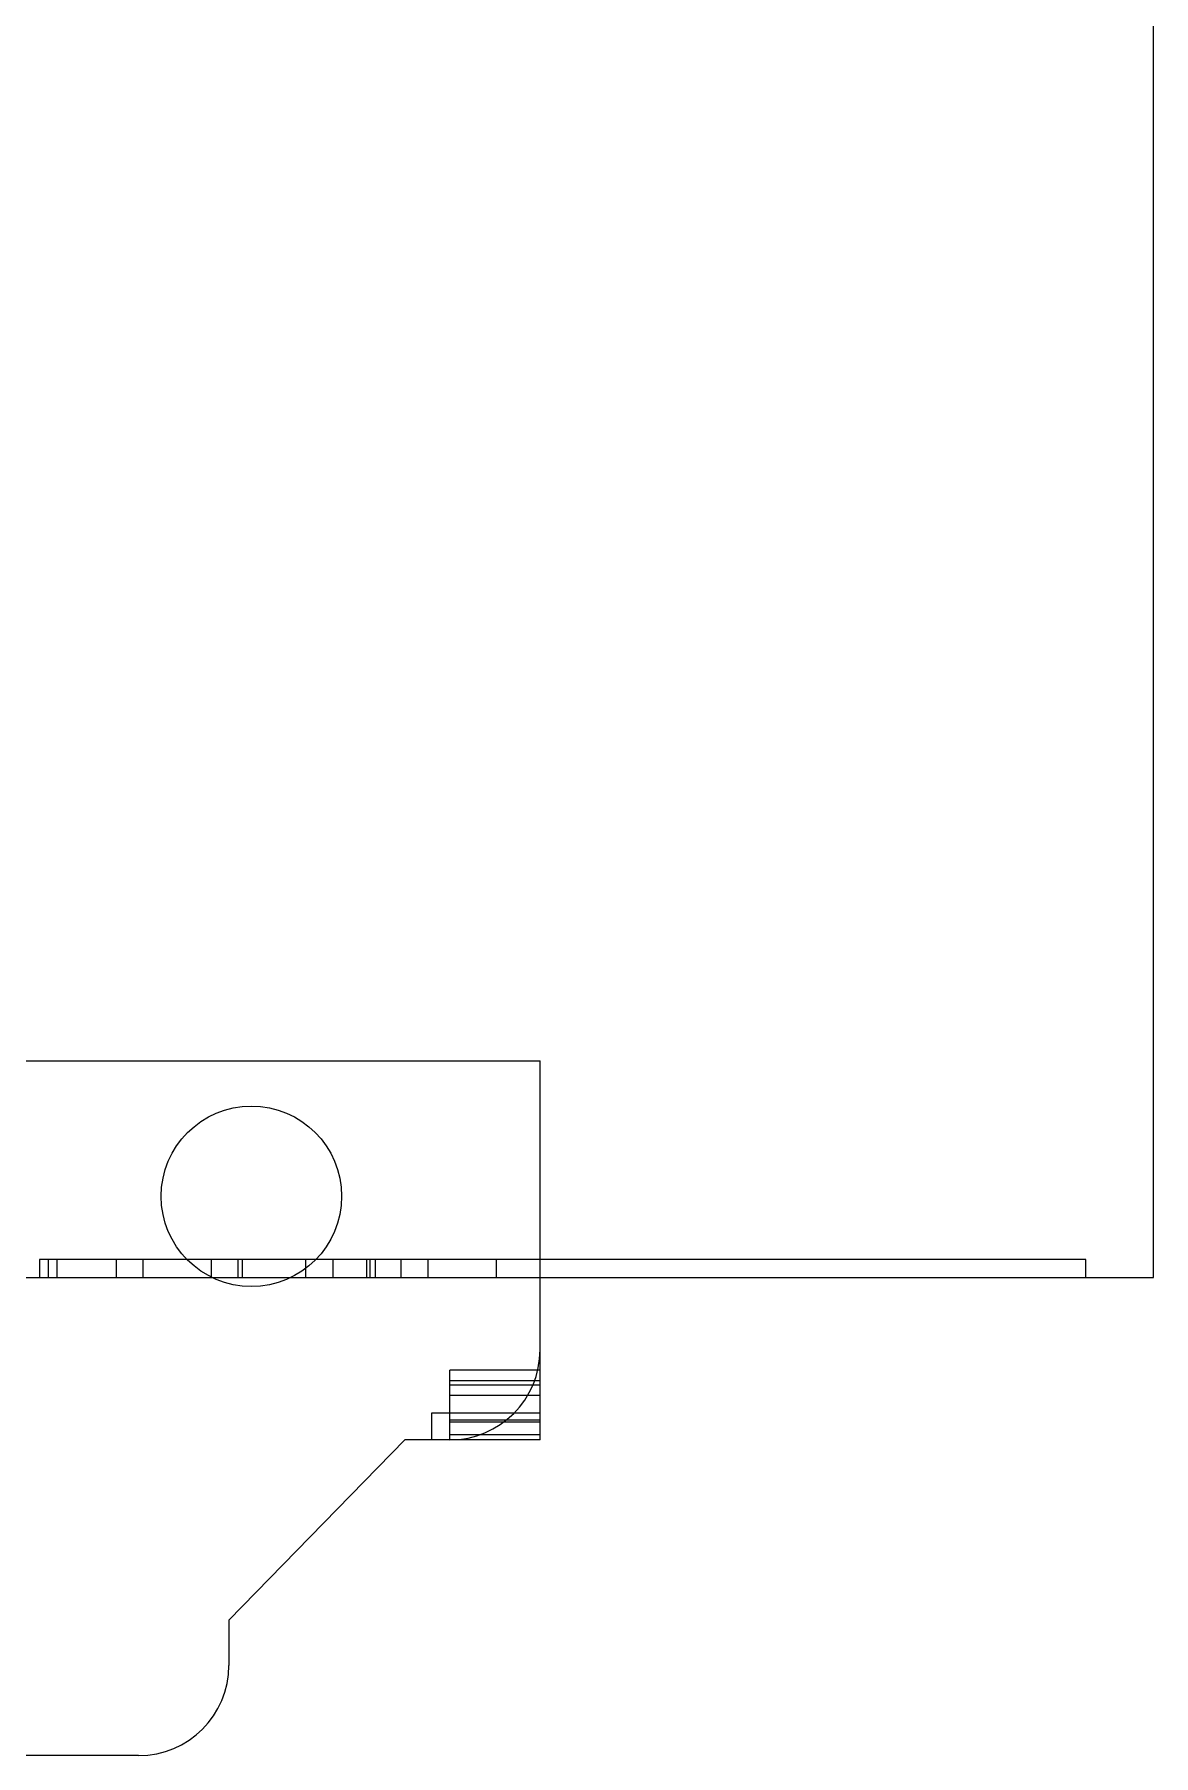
# Model space of a CAD drawing. Extents: x 0 to 271, y 0 to 689.
# Drawn here: x 147 to 271, y 30.3 to 221.1 of the extents above; entities that cross this region are included whole.
import ezdxf

# ---------------------------------------------------------------- set-up
doc = ezdxf.new("R2010")
doc.units = 0
doc.layers.add('-15N-THT. THIẾT BỊ ĐÓNG MỞ', color=40, linetype='CONTINUOUS')

# ---------------------------------------------------------------- blocks, each defined once
blk = doc.blocks.new('06 - N - SC VSD CHIẾU HÔNG ATV630D30~D45N4')
at = {"layer": '-15N-THT. THIẾT BỊ ĐÓNG MỞ'}
for p, q in [((0, -261.35), (0, 324.59)), ((-127.5, -237.35), (-68, -237.35)), ((-68, -279.35), (-68, -237.35)), ((-123.5, -259.35), (-123.5, -259.35)), ((-7.5, -259.35), (-123.5, -259.35)), ((-123.5, -259.35), (-123.5, -261.35)), ((-122.48, -261.35), (-122.48, -259.35)), ((-121.57, -259.35), (-121.57, -261.35)), ((-114.98, -259.35), (-114.98, -261.35)), ((-111.98, -261.35), (-111.98, -259.35)), ((-104.47, -259.35), (-104.47, -261.35)), ((-101.47, -261.35), (-101.47, -259.35)), ((-101, -261.35), (-101, -259.35)), ((-93.96, -261.35), (-93.96, -259.35)), ((-90.96, -259.35), (-90.96, -261.35)), ((-87.23, -259.35), (-87.23, -261.35)), ((-86.87, -259.35), (-86.87, -261.35)), ((-86.23, -261.35), (-86.23, -259.35)), ((-83.44, -259.35), (-83.44, -261.35)), ((-80.42, -261.35), (-80.42, -259.35)), ((-72.85, -261.35), (-72.85, -259.35)), ((-7.5, -261.35), (-7.5, -259.35)), ((-127, -261.35), (0, -261.35)), ((-123.5, -261.35), (-123.5, -261.35)), ((-2, -261.35), (-2, -261.35)), ((0, -261.35), (0, -261.35)), ((-100, -262.35), (-100, -262.35)), ((-68, -269.35), (-68, -269.35)), ((-78, -279.35), (-78, -271.64)), ((-68, -271.64), (-78, -271.64)), ((-68, -272.79), (-78, -272.79)), ((-68, -273.28), (-78, -273.28)), ((-68, -274.43), (-78, -274.43)), ((-80, -276.35), (-68, -276.35)), ((-80, -276.35), (-80, -276.35)), ((-80, -279.35), (-80, -276.35)), ((-78, -276.35), (-78, -276.35)), ((-68, -277.17), (-78, -277.17)), ((-78, -277.35), (-68, -277.35)), ((-83, -279.35), (-102.5, -299.35)), ((-83, -279.35), (-83, -279.35)), ((-68, -279.35), (-83, -279.35)), ((-80, -279.35), (-80, -279.35)), ((-68, -278.81), (-78, -278.81)), ((-78, -279.35), (-78, -279.35)), ((-102.5, -299.35), (-102.5, -299.35)), ((-102.5, -299.35), (-102.5, -304.35)), ((-102.5, -304.35), (-102.5, -304.35)), ((-112.5, -314.35), (-131.5, -314.35)), ((-112.5, -314.35), (-112.5, -314.35))]:
    blk.add_line(p, q, dxfattribs=at)
blk.add_circle((-100, -252.35), 10, dxfattribs=at)
for centre in [(-78, -269.35), (-112.5, -304.35)]:
    blk.add_arc(centre, 10, 270, 0, dxfattribs=at)

msp = doc.modelspace()

# ---------------------------------------------------------------- block references
msp.add_blockref('06 - N - SC VSD CHIẾU HÔNG ATV630D30~D45N4', (271, 344.65))

doc.saveas('drawing.dxf')
